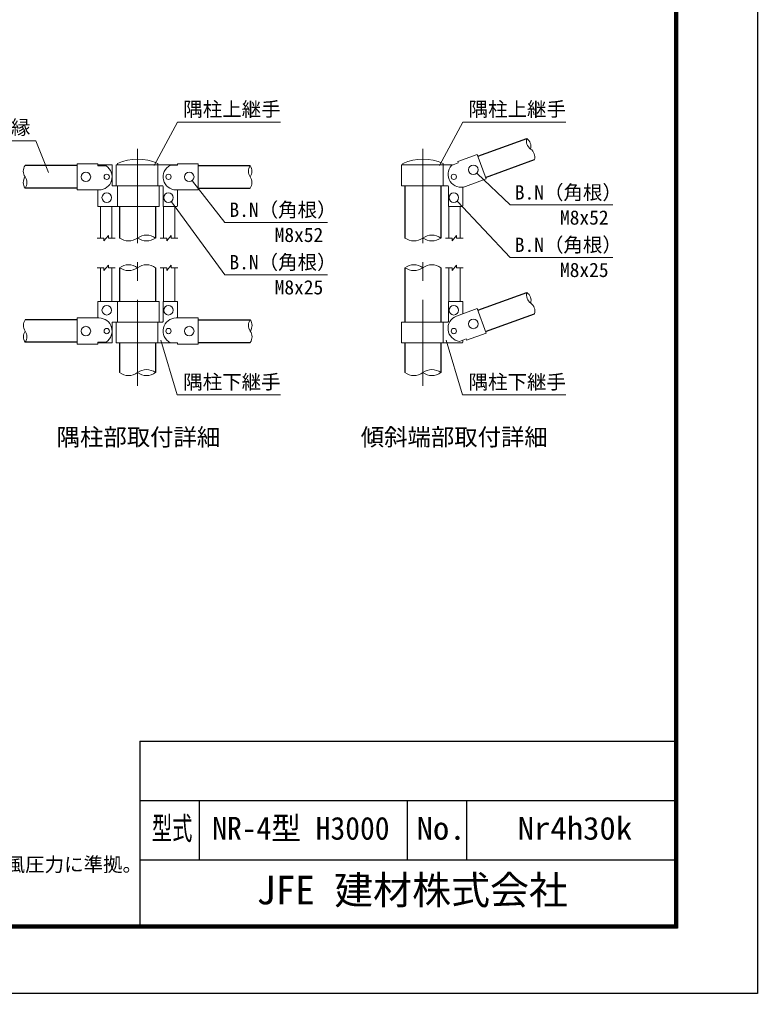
# Model space of a CAD drawing. Units: millimetres, scale not verified. Extents: x -4200 to 4200, y -2970 to 2970.
# Drawn here: x 1714 to 4200, y -2970 to 312 of the extents above; entities that cross this region are included whole.
import ezdxf
from ezdxf.enums import TextEntityAlignment as Align

# ---------------------------------------------------------------- set-up
doc = ezdxf.new("R2010")
doc.units = ezdxf.units.MM
doc.header["$LTSCALE"] = 10
doc.linetypes.add('USER1', pattern=[50.8, 31.75, -6.35, 6.35, -6.35])
for name, color, linetype, lineweight in [('0-0_D-TTL-TXT', 7, 'Continuous', 25), ('0-1_D-BMK', 2, 'USER1', 13), ('0-2_D-STR1', 1, 'Continuous', 25), ('0-3_D-STR-DIM', 7, 'Continuous', 13), ('0-9_D-STR3', 3, 'Continuous', 13), ('0-A_D-STR-TXT', 7, 'Continuous', 13), ('0-C_D-TTL', 7, 'Continuous', 25)]:
    doc.layers.add(name, color=color, linetype=linetype, lineweight=lineweight)
doc.styles.add('ＭＳ ゴシック', font='')
doc.styles.get('ＭＳ ゴシック').set_extended_font_data('MS Gothic')

msp = doc.modelspace()

# ---------------------------------------------------------------- linework, layer by layer
at = {"layer": '0-1_D-BMK'}
for p, q in [((2112.24, -124.66), (2112.24, -922.08)), ((3073.2, -124.66), (3073.2, -922.08))]:
    msp.add_line(p, q, dxfattribs=at)
at = {"layer": '0-2_D-STR1'}
for p, q in [((3258.21, -148.78), (3422.66, -88.93)), ((3284.27, -220.38), (3448.72, -160.53)), ((1908.24, -180.59), (1733.24, -180.59)), ((2316.24, -180.69), (2491.24, -180.69)), ((1908.24, -256.79), (1733.24, -256.79)), ((2316.24, -256.89), (2491.24, -256.89)), ((3012.7, -248.59), (3012.7, -424.59)), ((3133.7, -248.59), (3133.7, -424.59)), ((2051.74, -318.59), (2051.74, -424.59)), ((2172.74, -318.59), (2172.74, -424.59)), ((2051.74, -524.59), (2051.74, -638.06)), ((2172.74, -524.59), (2172.74, -638.06)), ((3012.7, -524.59), (3012.7, -708.06)), ((3133.7, -524.59), (3133.7, -708.06)), ((3258.14, -668.05), (3423.06, -608.03)), ((3284.2, -739.66), (3449.12, -679.63)), ((1908.24, -699.86), (1733.74, -699.86)), ((2316.24, -699.96), (2491.74, -699.96)), ((1908.24, -776.06), (1733.74, -776.06)), ((2051.74, -778.06), (2051.74, -878.06)), ((2172.74, -778.06), (2172.74, -878.06)), ((2316.24, -776.16), (2491.74, -776.16)), ((3012.7, -778.06), (3012.7, -878.06)), ((3133.7, -778.06), (3133.7, -878.06))]:
    msp.add_line(p, q, dxfattribs=at)
at = {"layer": '0-3_D-STR-DIM'}
for p, q in [((1976.24, -424.59), (1998.74, -424.59)), ((1998.74, -433.59), (2013.74, -415.59)), ((1998.74, -433.59), (1998.74, -424.59)), ((2013.74, -424.59), (2013.74, -415.59)), ((2013.74, -424.59), (2036.24, -424.59)), ((2188.24, -424.59), (2210.74, -424.59)), ((2210.74, -433.59), (2225.74, -415.59)), ((2210.74, -433.59), (2210.74, -424.59)), ((2225.74, -424.59), (2225.74, -415.59)), ((2225.74, -424.59), (2248.24, -424.59)), ((3149.2, -424.59), (3171.7, -424.59)), ((3171.7, -433.59), (3186.7, -415.59)), ((3171.7, -433.59), (3171.7, -424.59)), ((3186.7, -424.59), (3186.7, -415.59)), ((3186.7, -424.59), (3209.2, -424.59)), ((1976.24, -524.59), (1998.74, -524.59)), ((1998.74, -533.59), (2013.74, -515.59)), ((1998.74, -533.59), (1998.74, -524.59)), ((2013.74, -524.59), (2013.74, -515.59)), ((2013.74, -524.59), (2036.24, -524.59)), ((2188.24, -524.59), (2210.74, -524.59)), ((2210.74, -533.59), (2225.74, -515.59)), ((2210.74, -533.59), (2210.74, -524.59)), ((2225.74, -524.59), (2225.74, -515.59)), ((2225.74, -524.59), (2248.24, -524.59)), ((3149.2, -524.59), (3171.7, -524.59)), ((3171.7, -533.59), (3186.7, -515.59)), ((3171.7, -533.59), (3171.7, -524.59)), ((3186.7, -524.59), (3186.7, -515.59)), ((3186.7, -524.59), (3209.2, -524.59))]:
    msp.add_line(p, q, dxfattribs=at)
for centre, radius, start, end in [((3454.77, -97.51), 33.24, 165.03504, 234.96496), ((3403.57, -116.14), 33.24, 345.03504, 54.96496), ((3416.6, -151.95), 33.24, 345.03422, 54.96578), ((1760.48, -199.64), 33.24, 145.03504, 214.96496), ((2518.48, -199.74), 33.24, 145.03504, 214.96496), ((2464, -199.74), 33.24, 325.03504, 34.96496), ((1760.48, -237.74), 33.24, 145.03422, 214.96578), ((1706, -237.74), 33.24, 325.03504, 34.96496), ((2464, -237.84), 33.24, 325.03422, 34.96578), ((2081.99, -383.84), 50.75, 233.41445, 306.58555), ((2142.49, -465.35), 50.75, 53.41445, 126.58555), ((2142.49, -383.84), 50.75, 233.41445, 306.58555), ((3042.95, -383.84), 50.75, 233.41445, 306.58555), ((3103.45, -465.35), 50.75, 53.41445, 126.58555), ((3103.45, -383.84), 50.75, 233.41445, 306.58555), ((2081.99, -565.35), 50.75, 53.41445, 126.58555), ((2081.99, -483.84), 50.75, 233.41445, 306.58555), ((2142.49, -565.35), 50.75, 53.41445, 126.58555), ((3042.95, -565.35), 50.75, 53.41445, 126.58555), ((3042.95, -483.84), 50.75, 233.41445, 306.58555), ((3103.45, -565.35), 50.75, 53.41445, 126.58555), ((3455.17, -616.61), 33.24, 165.03504, 234.96496), ((3403.97, -635.25), 33.24, 345.03504, 54.96496), ((3417.01, -671.05), 33.24, 345.03422, 54.96578), ((1760.98, -718.91), 33.24, 145.03504, 214.96496), ((2518.98, -719.01), 33.24, 145.03504, 214.96496), ((2464.5, -719.01), 33.24, 325.03504, 34.96496), ((1760.98, -757.01), 33.24, 145.03422, 214.96578), ((1706.5, -757.01), 33.24, 325.03504, 34.96496), ((2464.5, -757.11), 33.24, 325.03422, 34.96578), ((2081.99, -837.3), 50.75, 233.41445, 306.58555), ((2142.49, -918.81), 50.75, 53.41445, 126.58555), ((2142.49, -837.3), 50.75, 233.41445, 306.58555), ((3042.95, -837.3), 50.75, 233.41445, 306.58555), ((3103.45, -918.81), 50.75, 53.41445, 126.58555), ((3103.45, -837.3), 50.75, 233.41445, 306.58555)]:
    msp.add_arc(centre, radius, start, end, dxfattribs=at)
at = {"layer": '0-9_D-STR3'}
for p, q in [((3190.34, -166.99), (3256.12, -143.05)), ((3256.12, -143.05), (3286.22, -225.74)), ((1978.24, -181.54), (1978.24, -174.59)), ((2026.24, -178.59), (1978.24, -178.59)), ((1978.24, -181.54), (2005.97, -181.54)), ((2026.24, -178.59), (2026.24, -248.59)), ((2040.04, -178.59), (2244.24, -178.59)), ((2040.04, -248.59), (2040.04, -178.59)), ((2044.64, -178.59), (2044.64, -173.32)), ((2179.84, -248.59), (2179.84, -173.32)), ((2222.14, -179.46), (2246.24, -179.46)), ((2246.24, -174.59), (2316.24, -174.59)), ((2246.24, -179.46), (2246.24, -174.59)), ((2316.24, -174.59), (2316.24, -262.59)), ((3001, -178.59), (3172.66, -178.59)), ((3001, -248.59), (3001, -178.59)), ((3005.6, -178.59), (3005.6, -173.32)), ((3140.8, -248.59), (3140.8, -173.32)), ((3169.36, -179.8), (3192.01, -171.55)), ((3192.01, -171.55), (3190.34, -166.99)), ((3216.68, -251.05), (3286.22, -225.74)), ((2026.24, -248.59), (2196.24, -248.59)), ((2044.64, -248.59), (2044.64, -318.59)), ((2184.44, -248.59), (2184.44, -318.59)), ((2198.24, -250.59), (2198.24, -316.59)), ((3001, -248.59), (3157.2, -248.59)), ((3159.2, -250.59), (3159.2, -316.59)), ((3207.2, -253.35), (3207.2, -316.59)), ((1982.24, -262.59), (1908.24, -262.59)), ((1978.24, -262.59), (1978.24, -318.59)), ((2242.24, -262.59), (2316.24, -262.59)), ((2246.24, -262.59), (2246.24, -316.59)), ((2184.44, -318.59), (1978.24, -318.59)), ((1987.24, -318.59), (1987.24, -424.59)), ((2025.24, -318.59), (2025.24, -424.59)), ((2199.24, -318.33), (2199.24, -424.59)), ((2200.24, -318.59), (2244.24, -318.59)), ((2237.24, -318.59), (2237.24, -424.59)), ((3160.2, -318.33), (3160.2, -424.59)), ((3161.2, -318.59), (3205.2, -318.59)), ((3198.2, -318.59), (3198.2, -424.59)), ((1987.24, -524.59), (1987.24, -638.06)), ((2025.24, -524.59), (2025.24, -638.06)), ((2199.24, -524.59), (2199.24, -638.32)), ((2237.24, -524.59), (2237.24, -638.06)), ((3160.2, -524.59), (3160.2, -638.32)), ((3198.2, -524.59), (3198.2, -638.06)), ((2184.44, -638.06), (1978.24, -638.06)), ((1978.24, -694.06), (1978.24, -638.06)), ((2044.64, -708.06), (2044.64, -638.06)), ((2184.44, -708.06), (2184.44, -638.06)), ((2198.24, -706.06), (2198.24, -640.06)), ((2200.24, -638.06), (2244.24, -638.06)), ((2246.24, -694.06), (2246.24, -640.06)), ((3159.2, -706.06), (3159.2, -640.06)), ((3161.2, -638.06), (3205.2, -638.06)), ((3207.2, -680.31), (3207.2, -640.06)), ((3186.59, -687.82), (3256.12, -662.51)), ((3286.22, -745.2), (3256.12, -662.51)), ((1982.24, -694.06), (1908.24, -694.06)), ((2026.24, -708.06), (2196.24, -708.06)), ((2026.24, -778.06), (2026.24, -708.06)), ((2040.04, -708.06), (2040.04, -778.06)), ((2179.84, -708.06), (2179.84, -778.06)), ((2242.24, -694.06), (2316.24, -694.06)), ((2316.24, -782.06), (2316.24, -694.06)), ((3001, -708.06), (3157.2, -708.06)), ((3001, -708.06), (3001, -778.06)), ((3140.8, -708.06), (3140.8, -778.06)), ((3220.44, -769.14), (3286.22, -745.2)), ((1978.24, -775.11), (1978.24, -782.06)), ((1978.24, -775.11), (2005.97, -775.11)), ((2026.24, -778.06), (1978.24, -778.06)), ((2040.04, -778.06), (2244.24, -778.06)), ((2222.14, -777.2), (2246.24, -777.2)), ((2246.24, -777.2), (2246.24, -782.06)), ((2246.24, -782.06), (2316.24, -782.06)), ((3001, -778.06), (3205.2, -778.06)), ((3196.13, -772.82), (3218.78, -764.57)), ((3207.2, -776.06), (3207.2, -768.79)), ((3218.78, -764.57), (3220.44, -769.14))]:
    msp.add_line(p, q, dxfattribs=at)
for points in [[(1978.24, -174.59), (1908.24, -174.59), (1908.24, -262.59)], [(1978.24, -782.06), (1908.24, -782.06), (1908.24, -694.06)]]:
    msp.add_lwpolyline(points, dxfattribs=at)
for centre, radius in [((3242.98, -194.65), 16), ((1938.24, -218.59), 16), ((2008.24, -218.59), 9), ((2216.24, -218.59), 9), ((2286.24, -218.59), 16), ((3177.2, -218.59), 9), ((2008.24, -288.59), 16), ((2216.24, -288.59), 16), ((3177.2, -288.59), 16), ((2008.24, -668.06), 16), ((2216.24, -668.06), 16), ((3177.2, -668.06), 16), ((3242.98, -714.11), 16), ((1938.24, -738.06), 16), ((2008.24, -738.06), 9), ((2216.24, -738.06), 9), ((2286.24, -738.06), 16), ((3177.2, -738.06), 9)]:
    msp.add_circle(centre, radius, dxfattribs=at)
for centre, radius, start, end in [((2112.24, -321.1), 162.5, 65.41845, 114.58155), ((3073.2, -321.1), 162.5, 65.41845, 114.58155), ((1982.24, -218.59), 44, 270, 57.35993), ((2242.24, -218.59), 44, 117.18421, 270), ((2244.24, -180.59), 2, 34.74541, 90), ((3201.63, -209.7), 44, 137.18421, 290), ((2196.24, -250.59), 2, 0, 90), ((3157.2, -250.59), 2, 0, 90), ((2200.24, -316.59), 2, 180, 270), ((2244.24, -316.59), 2, 270, 0), ((3161.2, -316.59), 2, 180, 270), ((3205.2, -316.59), 2, 270, 0), ((2200.24, -640.06), 2, 90, 180), ((2244.24, -640.06), 2, 0, 90), ((3161.2, -640.06), 2, 90, 180), ((3205.2, -640.06), 2, 0, 90), ((3201.63, -729.16), 44, 110, 262.81579), ((1982.24, -738.06), 44, 302.64007, 90), ((2196.24, -706.06), 2, 270, 0), ((2242.24, -738.06), 44, 90, 242.81579), ((3157.2, -706.06), 2, 270, 0), ((2244.24, -776.06), 2, 270, 325.25459), ((3205.2, -776.06), 2, 270, 0)]:
    msp.add_arc(centre, radius, start, end, dxfattribs=at)
at = {"layer": '0-A_D-STR-TXT'}
for points in [[(2593.5, -34.19), (2246.24, -34.19), (2167.76, -180.19)], [(3554.46, -34.19), (3207.2, -34.19), (3128.72, -180.19)], [(1602.94, -96.68), (1769.96, -96.68), (1811.95, -203.55)], [(3712.56, -313.32), (3366.49, -313.32), (3255.96, -207.12)], [(2751.6, -371.82), (2405.53, -371.82), (2297.3, -232.8)], [(2751.6, -548.43), (2405.53, -548.43), (2226.84, -303.14)], [(3712.56, -489.93), (3366.49, -489.93), (3189.53, -301.71)], [(2593.29, -953.16), (2246.03, -953.16), (2190.72, -769.26)], [(3554.25, -953.16), (3206.99, -953.16), (3151.68, -769.26)]]:
    msp.add_lwpolyline(points, dxfattribs=at)
at = {"layer": '0-C_D-TTL'}
for p, q in [((2120, -2120), (2120, -2740)), ((2120, -2120), (3920, -2120)), ((2120, -2320), (3920, -2320)), ((2320, -2320), (2320, -2520)), ((3020, -2320), (3020, -2520)), ((3220, -2320), (3220, -2520)), ((2120, -2520), (3920, -2520))]:
    msp.add_line(p, q, dxfattribs=at)
at = {"layer": '0-C_D-TTL', "color": 2}
msp.add_lwpolyline([(-4200, 2970), (4200, 2970), (4200, -2970), (-4200, -2970)], close=True, dxfattribs=at)
at = {"layer": '0-C_D-TTL'}
for points in [[(-3930, 2750), (3930, 2750), (3930, -2750), (-3930, -2750)], [(-3927.5, 2747.5), (3927.5, 2747.5), (3927.5, -2747.5), (-3927.5, -2747.5)], [(-3925, 2745), (3925, 2745), (3925, -2745), (-3925, -2745)], [(-3922.5, 2742.5), (3922.5, 2742.5), (3922.5, -2742.5), (-3922.5, -2742.5)], [(-3920, 2740), (3920, 2740), (3920, -2740), (-3920, -2740)]]:
    msp.add_lwpolyline(points, close=True, dxfattribs=at)

# ---------------------------------------------------------------- texts
at = {"layer": '0-0_D-TTL-TXT', "style": 'ＭＳ ゴシック'}
for s, height, p in [('隅柱部取付詳細', 57.7, (1839.6, -1141.51)), ('傾斜端部取付詳細', 57.7, (2863.81, -1141.36)), ('（設計条件）風荷重：昭和57年改正 建築基準法・同施行令に基づく風圧力に準拠。', 48.09, (-332.45, -2573.6)), ('JFE 建材株式会社', 96.21, (2512.38, -2698.5))]:
    msp.add_text(s, height=height, dxfattribs=at).set_placement(p, align=Align.BOTTOM_LEFT)
for s, height, width, p in [('型式', 76.97, 0.65, (2160.27, -2474.8)), ('NR-4型 H3000', 76.97, 0.95, (2363.6, -2474.8)), ('No.', 76.98, 1.05, (3052, -2474.8)), ('Nr4h30k', 76.98, 1.05, (3392.67, -2474.8))]:
    msp.add_text(s, height=height, dxfattribs=dict(at, width=width)).set_placement(p, align=Align.BOTTOM_LEFT)
at = {"layer": '0-A_D-STR-TXT', "style": 'ＭＳ ゴシック'}
for s, p in [('隅柱上継手', (2266.17, -29)), ('隅柱上継手', (3227.13, -29)), ('胴縁', (1619.87, -90.39)), ('B.N（角根）', (3382.73, -309.39)), ('B.N（角根）', (2421.77, -367.89)), ('M8x52', (3534.82, -393.97)), ('M8x52', (2573.86, -452.47)), ('B.N（角根）', (3382.73, -486)), ('B.N（角根）', (2421.77, -544.5)), ('M8x25', (3534.82, -570.57)), ('M8x25', (2573.86, -629.08)), ('隅柱下継手', (2265.96, -947.98)), ('隅柱下継手', (3226.92, -947.98))]:
    msp.add_text(s, height=48.09, dxfattribs=at).set_placement(p, align=Align.BOTTOM_LEFT)

doc.saveas('drawing.dxf')
